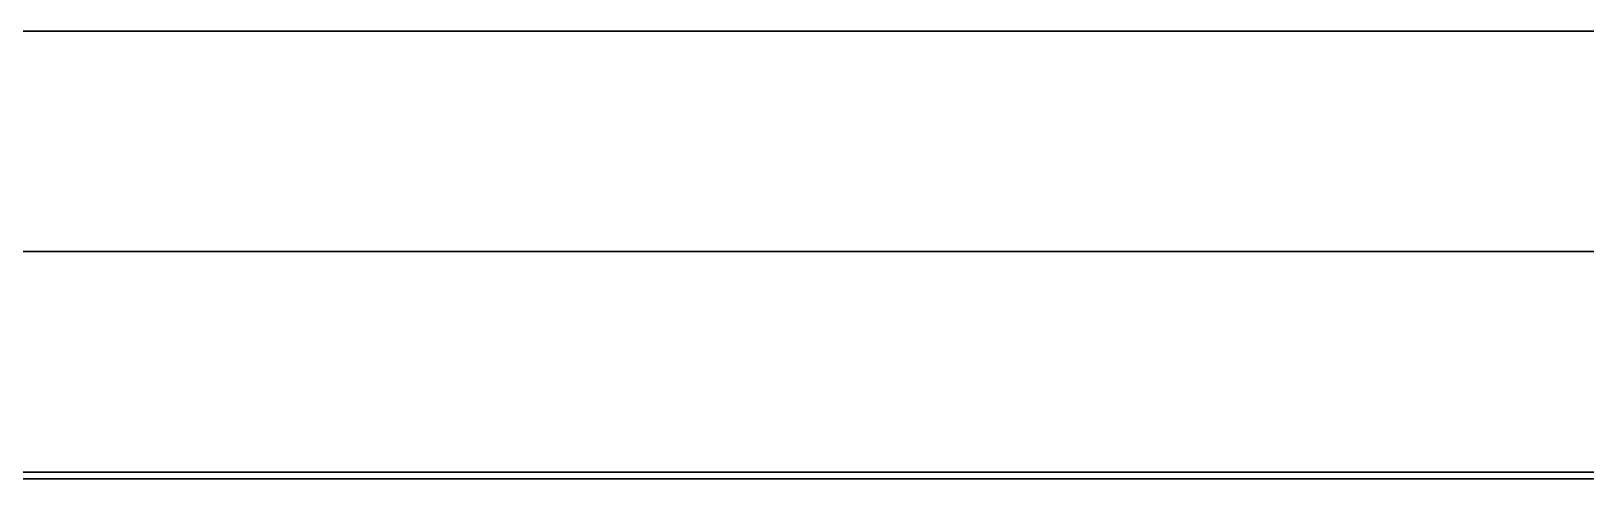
# Model space of a CAD drawing. Header units: inches. Extents: x 0 to 240, y -6 to 240.
# Drawn here: x 132.46 to 139.51, y -6.28 to -4.25 of the extents above; entities that cross this region are included whole.
import ezdxf

# ---------------------------------------------------------------- set-up
doc = ezdxf.new("R2010")
doc.units = ezdxf.units.IN
doc.header["$MEASUREMENT"] = 0
doc.layers.add('MODEL$frame-a', color=252, linetype='Continuous', true_color=0x696969)
doc.layers.add('MODEL$perf-pan', color=7, linetype='Continuous', true_color=0x646464)

msp = doc.modelspace()

# ---------------------------------------------------------------- linework, layer by layer
at = {"layer": 'MODEL$frame-a'}
for points in [[(80, -4.25, 576), (160, -4.25, 576)], [(160, -4.25, 432), (80, -4.25, 432)], [(80, -4.25, 432), (160, -4.25, 432)], [(160, -4.25, 288), (80, -4.25, 288)], [(80, -4.25, 288), (160, -4.25, 288)], [(160, -4.25, 144), (80, -4.25, 144)], [(82, -4.25, 434), (158, -4.25, 434)], [(158, -4.25, 574), (82, -4.25, 574)], [(82, -4.25, 290), (158, -4.25, 290)], [(158, -4.25, 430), (82, -4.25, 430)], [(82, -4.25, 146), (158, -4.25, 146)], [(158, -4.25, 286), (82, -4.25, 286)], [(80, -5.25, 576), (160, -5.25, 576)], [(160, -5.25, 432), (80, -5.25, 432)], [(80, -5.25, 432), (160, -5.25, 432)], [(160, -5.25, 288), (80, -5.25, 288)], [(80, -5.25, 288), (160, -5.25, 288)], [(160, -5.25, 144), (80, -5.25, 144)], [(82, -5.25, 434), (158, -5.25, 434)], [(158, -5.25, 574), (82, -5.25, 574)], [(82, -5.25, 290), (158, -5.25, 290)], [(158, -5.25, 430), (82, -5.25, 430)], [(82, -5.25, 146), (158, -5.25, 146)], [(158, -5.25, 286), (82, -5.25, 286)], [(80, -6.25, 576), (160, -6.25, 576)], [(160, -6.25, 432), (80, -6.25, 432)], [(80, -6.25, 432), (160, -6.25, 432)], [(160, -6.25, 288), (80, -6.25, 288)], [(80, -6.25, 288), (160, -6.25, 288)], [(160, -6.25, 144), (80, -6.25, 144)], [(82, -6.25, 434), (158, -6.25, 434)], [(158, -6.25, 574), (82, -6.25, 574)], [(82, -6.25, 290), (158, -6.25, 290)], [(158, -6.25, 430), (82, -6.25, 430)], [(82, -6.25, 146), (158, -6.25, 146)], [(158, -6.25, 286), (82, -6.25, 286)]]:
    msp.add_open_spline(points, degree=1, dxfattribs=at)
at = {"layer": 'MODEL$perf-pan'}
for p, q in [((80.5, -6.2812, 432.5), (159.5, -6.2812, 432.5)), ((159.5, -6.2812, 575.5), (80.5, -6.2812, 575.5)), ((80.5, -6.2812, 288.5), (159.5, -6.2812, 288.5)), ((159.5, -6.2812, 431.5), (80.5, -6.2812, 431.5)), ((80.5, -6.2812, 144.5), (159.5, -6.2812, 144.5)), ((159.5, -6.2812, 287.5), (80.5, -6.2812, 287.5)), ((128.2259, -6.2812, 216), (132.5584, -6.2812, 216)), ((135.1544, -6.2812, 216), (139.4937, -6.2812, 216)), ((135.3837, -6.2812, 360), (139.2023, -6.2812, 360)), ((135.8047, -6.2812, 504), (138.8295, -6.2812, 504))]:
    msp.add_line(p, q, dxfattribs=at)
for points in [[(132.5061, -6.2812, 319.2204), (130.3923, -6.2812, 320.4408)], [(132.6726, -6.2812, 307.3165), (130.3923, -6.2812, 308.6331)], [(132.5132, -6.2812, 295.2245), (130.3923, -6.2812, 296.449)], [(130.3923, -6.2812, 315.5592), (132.5061, -6.2812, 316.7796)], [(130.3923, -6.2812, 303.3669), (132.6726, -6.2812, 304.6835)], [(130.3923, -6.2812, 291.551), (132.5132, -6.2812, 292.7755)], [(132.6153, -6.2812, 163.2834), (130.3923, -6.2812, 164.5668)], [(132.8124, -6.2812, 151.3972), (130.3923, -6.2812, 152.7944)], [(130.3923, -6.2812, 159.4332), (132.6153, -6.2812, 160.7166)], [(130.3923, -6.2812, 147.2056), (132.8124, -6.2812, 148.6028)], [(131.5548, -6.2812, 154.6712), (133.8564, -6.2812, 153.3423)], [(133.8564, -6.2812, 158.6577), (131.5548, -6.2812, 157.3288)], [(131.6237, -6.2812, 310.711), (133.8564, -6.2812, 309.4219)], [(133.8564, -6.2812, 314.5781), (131.6237, -6.2812, 313.289)], [(131.6318, -6.2812, 298.7156), (133.8564, -6.2812, 297.4312)], [(133.8564, -6.2812, 302.5688), (131.6318, -6.2812, 301.2844)], [(131.7014, -6.2812, 514.7558), (133.8564, -6.2812, 513.5117)], [(133.8564, -6.2812, 518.4883), (131.7014, -6.2812, 517.2442)], [(131.737, -6.2812, 166.7764), (133.8564, -6.2812, 165.5528)], [(133.8564, -6.2812, 170.4472), (131.737, -6.2812, 169.2236)], [(131.7849, -6.2812, 526.804), (133.8564, -6.2812, 525.608)], [(133.8564, -6.2812, 530.392), (131.7849, -6.2812, 529.196)], [(131.7947, -6.2812, 322.8097), (133.8564, -6.2812, 321.6193)], [(133.8564, -6.2812, 326.3807), (131.7947, -6.2812, 325.1903)], [(131.8263, -6.2812, 562.8279), (133.8564, -6.2812, 561.6558)], [(133.8564, -6.2812, 566.3442), (131.8263, -6.2812, 565.1721)], [(131.8352, -6.2812, 538.833), (133.8564, -6.2812, 537.6661)], [(133.8564, -6.2812, 542.3339), (131.8352, -6.2812, 541.167)], [(131.8489, -6.2812, 550.841), (133.8564, -6.2812, 549.682)], [(133.8564, -6.2812, 554.318), (131.8489, -6.2812, 553.159)], [(131.9081, -6.2812, 502.8752), (133.8564, -6.2812, 501.7503)], [(133.8564, -6.2812, 506.2497), (131.9081, -6.2812, 505.1248)], [(131.9423, -6.2812, 178.8949), (133.8564, -6.2812, 177.7898)], [(133.8564, -6.2812, 182.2102), (131.9423, -6.2812, 181.1051)], [(131.9697, -6.2812, 334.9107), (133.8564, -6.2812, 333.8214)], [(133.8564, -6.2812, 338.1786), (131.9697, -6.2812, 337.0893)], [(132.0492, -6.2812, 274.9566), (133.8564, -6.2812, 273.9132)], [(133.8564, -6.2812, 278.0868), (132.0492, -6.2812, 277.0434)], [(132.1383, -6.2812, 491.0081), (133.8564, -6.2812, 490.0161)], [(133.8564, -6.2812, 493.9839), (132.1383, -6.2812, 492.9919)], [(132.1477, -6.2812, 191.0135), (133.8564, -6.2812, 190.0269)], [(133.8564, -6.2812, 193.9731), (132.1477, -6.2812, 192.9865)], [(132.148, -6.2812, 347.0136), (133.8564, -6.2812, 346.0273)], [(133.8564, -6.2812, 349.9727), (132.148, -6.2812, 348.9864)], [(132.2546, -6.2812, 263.0752), (133.8564, -6.2812, 262.1504)], [(133.8564, -6.2812, 265.8496), (132.2546, -6.2812, 264.9248)], [(132.3291, -6.2812, 359.1182), (133.8564, -6.2812, 358.2364)], [(133.8564, -6.2812, 361.7636), (132.3291, -6.2812, 360.8818)], [(132.353, -6.2812, 203.132), (133.8564, -6.2812, 202.264)], [(133.8564, -6.2812, 205.736), (132.353, -6.2812, 204.868)], [(132.3686, -6.2812, 479.141), (133.8564, -6.2812, 478.282)], [(133.8564, -6.2812, 481.718), (132.3686, -6.2812, 480.859)], [(132.3749, -6.2812, 419.1447), (133.8564, -6.2812, 418.2893)], [(133.8564, -6.2812, 421.7107), (132.3749, -6.2812, 420.8553)], [(132.46, -6.2812, 251.1938), (133.8564, -6.2812, 250.3876)], [(132.46, -6.2812, 252.8062), (132.46, -6.2812, 251.1938)], [(133.8564, -6.2812, 253.6124), (132.46, -6.2812, 252.8062)], [(132.5061, -6.2812, 316.7796), (132.5061, -6.2812, 319.2204)], [(132.5126, -6.2812, 371.2241), (133.8564, -6.2812, 370.4482)], [(132.5126, -6.2812, 372.7759), (132.5126, -6.2812, 371.2241)], [(133.8564, -6.2812, 373.5518), (132.5126, -6.2812, 372.7759)], [(132.5132, -6.2812, 292.7755), (132.5132, -6.2812, 295.2245)], [(132.5584, -6.2812, 215.2506), (133.8564, -6.2812, 214.5012)], [(132.5584, -6.2812, 216.7494), (132.5584, -6.2812, 215.2506)], [(133.8564, -6.2812, 217.4988), (132.5584, -6.2812, 216.7494)], [(132.5638, -6.2812, 407.2537), (133.8564, -6.2812, 406.5075)], [(132.5638, -6.2812, 408.7463), (132.5638, -6.2812, 407.2537)], [(133.8564, -6.2812, 409.4925), (132.5638, -6.2812, 408.7463)], [(132.5763, -6.2812, 443.2609), (133.8564, -6.2812, 442.5218)], [(132.5763, -6.2812, 444.7391), (132.5763, -6.2812, 443.2609)], [(133.8564, -6.2812, 445.4782), (132.5763, -6.2812, 444.7391)], [(132.5988, -6.2812, 467.2739), (133.8564, -6.2812, 466.5479)], [(132.5988, -6.2812, 468.7261), (132.5988, -6.2812, 467.2739)], [(133.8564, -6.2812, 469.4521), (132.5988, -6.2812, 468.7261)], [(132.6153, -6.2812, 160.7166), (132.6153, -6.2812, 163.2834)], [(132.6654, -6.2812, 239.3124), (133.8564, -6.2812, 238.6248)], [(132.6654, -6.2812, 240.6876), (132.6654, -6.2812, 239.3124)], [(133.8564, -6.2812, 241.3752), (132.6654, -6.2812, 240.6876)], [(132.6726, -6.2812, 304.6835), (132.6726, -6.2812, 307.3165)], [(132.6981, -6.2812, 383.3313), (133.8564, -6.2812, 382.6625)], [(132.6981, -6.2812, 384.6687), (132.6981, -6.2812, 383.3313)], [(133.8564, -6.2812, 385.3375), (132.6981, -6.2812, 384.6687)], [(132.7521, -6.2812, 395.3624), (133.8564, -6.2812, 394.7248)], [(132.7521, -6.2812, 396.6376), (132.7521, -6.2812, 395.3624)], [(133.8564, -6.2812, 397.2752), (132.7521, -6.2812, 396.6376)], [(132.7638, -6.2812, 227.3692), (133.8564, -6.2812, 226.7383)], [(132.7638, -6.2812, 228.6308), (132.7638, -6.2812, 227.3692)], [(133.8564, -6.2812, 229.2617), (132.7638, -6.2812, 228.6308)], [(132.8066, -6.2812, 455.3939), (133.8564, -6.2812, 454.7878)], [(132.8066, -6.2812, 456.6061), (132.8066, -6.2812, 455.3939)], [(133.8564, -6.2812, 457.2122), (132.8066, -6.2812, 456.6061)], [(132.8124, -6.2812, 148.6028), (132.8124, -6.2812, 151.3972)], [(135.8866, -6.2812, 565.1721), (133.8564, -6.2812, 566.3442)], [(135.8639, -6.2812, 553.159), (133.8564, -6.2812, 554.318)], [(135.8776, -6.2812, 541.167), (133.8564, -6.2812, 542.3339)], [(135.928, -6.2812, 529.196), (133.8564, -6.2812, 530.392)], [(136.0114, -6.2812, 517.2442), (133.8564, -6.2812, 518.4883)], [(135.8047, -6.2812, 505.1248), (133.8564, -6.2812, 506.2497)], [(135.5745, -6.2812, 492.9919), (133.8564, -6.2812, 493.9839)], [(135.3442, -6.2812, 480.859), (133.8564, -6.2812, 481.718)], [(135.114, -6.2812, 468.7261), (133.8564, -6.2812, 469.4521)], [(134.9062, -6.2812, 456.6061), (133.8564, -6.2812, 457.2122)], [(135.1365, -6.2812, 444.7391), (133.8564, -6.2812, 445.4782)], [(133.8564, -6.2812, 561.6558), (135.8866, -6.2812, 562.8279)], [(133.8564, -6.2812, 549.682), (135.8639, -6.2812, 550.841)], [(133.8564, -6.2812, 537.6661), (135.8776, -6.2812, 538.833)], [(133.8564, -6.2812, 525.608), (135.928, -6.2812, 526.804)], [(133.8564, -6.2812, 513.5117), (136.0114, -6.2812, 514.7558)], [(133.8564, -6.2812, 501.7503), (135.8047, -6.2812, 502.8752)], [(133.8564, -6.2812, 490.0161), (135.5745, -6.2812, 491.0081)], [(133.8564, -6.2812, 478.282), (135.3442, -6.2812, 479.141)], [(133.8564, -6.2812, 466.5479), (135.114, -6.2812, 467.2739)], [(133.8564, -6.2812, 454.7878), (134.9062, -6.2812, 455.3939)], [(133.8564, -6.2812, 442.5218), (135.1365, -6.2812, 443.2609)], [(135.3379, -6.2812, 420.8553), (133.8564, -6.2812, 421.7107)], [(135.149, -6.2812, 408.7463), (133.8564, -6.2812, 409.4925)], [(134.9607, -6.2812, 396.6376), (133.8564, -6.2812, 397.2752)], [(135.0147, -6.2812, 384.6687), (133.8564, -6.2812, 385.3375)], [(135.2003, -6.2812, 372.7759), (133.8564, -6.2812, 373.5518)], [(135.3837, -6.2812, 360.8818), (133.8564, -6.2812, 361.7636)], [(135.5648, -6.2812, 348.9864), (133.8564, -6.2812, 349.9727)], [(135.7431, -6.2812, 337.0893), (133.8564, -6.2812, 338.1786)], [(135.9181, -6.2812, 325.1903), (133.8564, -6.2812, 326.3807)], [(136.0891, -6.2812, 313.289), (133.8564, -6.2812, 314.5781)], [(136.081, -6.2812, 301.2844), (133.8564, -6.2812, 302.5688)], [(133.8564, -6.2812, 418.2893), (135.3379, -6.2812, 419.1447)], [(133.8564, -6.2812, 406.5075), (135.149, -6.2812, 407.2537)], [(133.8564, -6.2812, 394.7248), (134.9607, -6.2812, 395.3624)], [(133.8564, -6.2812, 382.6625), (135.0147, -6.2812, 383.3313)], [(133.8564, -6.2812, 370.4482), (135.2003, -6.2812, 371.2241)], [(133.8564, -6.2812, 358.2364), (135.3837, -6.2812, 359.1182)], [(133.8564, -6.2812, 346.0273), (135.5648, -6.2812, 347.0136)], [(133.8564, -6.2812, 333.8214), (135.7431, -6.2812, 334.9107)], [(133.8564, -6.2812, 321.6193), (135.9181, -6.2812, 322.8097)], [(133.8564, -6.2812, 309.4219), (136.0891, -6.2812, 310.711)], [(133.8564, -6.2812, 297.4312), (136.081, -6.2812, 298.7156)], [(135.6636, -6.2812, 277.0434), (133.8564, -6.2812, 278.0868)], [(135.4582, -6.2812, 264.9248), (133.8564, -6.2812, 265.8496)], [(135.2528, -6.2812, 252.8062), (133.8564, -6.2812, 253.6124)], [(135.0474, -6.2812, 240.6876), (133.8564, -6.2812, 241.3752)], [(134.9491, -6.2812, 228.6308), (133.8564, -6.2812, 229.2617)], [(135.1544, -6.2812, 216.7494), (133.8564, -6.2812, 217.4988)], [(135.3598, -6.2812, 204.868), (133.8564, -6.2812, 205.736)], [(135.5652, -6.2812, 192.9865), (133.8564, -6.2812, 193.9731)], [(135.7705, -6.2812, 181.1051), (133.8564, -6.2812, 182.2102)], [(135.9758, -6.2812, 169.2236), (133.8564, -6.2812, 170.4472)], [(136.158, -6.2812, 157.3288), (133.8564, -6.2812, 158.6577)], [(133.8564, -6.2812, 273.9132), (135.6636, -6.2812, 274.9566)], [(133.8564, -6.2812, 262.1504), (135.4582, -6.2812, 263.0752)], [(133.8564, -6.2812, 250.3876), (135.2528, -6.2812, 251.1938)], [(133.8564, -6.2812, 238.6248), (135.0474, -6.2812, 239.3124)], [(133.8564, -6.2812, 226.7383), (134.9491, -6.2812, 227.3692)], [(133.8564, -6.2812, 214.5012), (135.1544, -6.2812, 215.2506)], [(133.8564, -6.2812, 202.264), (135.3598, -6.2812, 203.132)], [(133.8564, -6.2812, 190.0269), (135.5652, -6.2812, 191.0135)], [(133.8564, -6.2812, 177.7898), (135.7705, -6.2812, 178.8949)], [(133.8564, -6.2812, 165.5528), (135.9758, -6.2812, 166.7764)], [(133.8564, -6.2812, 153.3423), (136.158, -6.2812, 154.6712)], [(134.9062, -6.2812, 455.3939), (134.9062, -6.2812, 456.6061)], [(134.9491, -6.2812, 227.3692), (134.9491, -6.2812, 228.6308)], [(134.9607, -6.2812, 395.3624), (134.9607, -6.2812, 396.6376)], [(134.9655, -6.2812, 148.6403), (137.3205, -6.2812, 147.2807)], [(134.9655, -6.2812, 151.3597), (134.9655, -6.2812, 148.6403)], [(137.3205, -6.2812, 152.7193), (134.9655, -6.2812, 151.3597)], [(134.9912, -6.2812, 304.6552), (137.3205, -6.2812, 303.3104)], [(134.9912, -6.2812, 307.3448), (134.9912, -6.2812, 304.6552)], [(137.3205, -6.2812, 308.6896), (134.9912, -6.2812, 307.3448)], [(135.0147, -6.2812, 383.3313), (135.0147, -6.2812, 384.6687)], [(135.0474, -6.2812, 239.3124), (135.0474, -6.2812, 240.6876)], [(135.114, -6.2812, 467.2739), (135.114, -6.2812, 468.7261)], [(135.1365, -6.2812, 443.2609), (135.1365, -6.2812, 444.7391)], [(135.1373, -6.2812, 160.7395), (137.3205, -6.2812, 159.4791)], [(135.1373, -6.2812, 163.2605), (135.1373, -6.2812, 160.7395)], [(137.3205, -6.2812, 164.5209), (135.1373, -6.2812, 163.2605)], [(135.1396, -6.2812, 316.7408), (137.3205, -6.2812, 315.4817)], [(135.1396, -6.2812, 319.2592), (135.1396, -6.2812, 316.7408)], [(137.3205, -6.2812, 320.5183), (135.1396, -6.2812, 319.2592)], [(135.1488, -6.2812, 520.7462), (137.3205, -6.2812, 519.4924)], [(135.1488, -6.2812, 523.2538), (135.1488, -6.2812, 520.7462)], [(137.3205, -6.2812, 524.5076), (135.1488, -6.2812, 523.2538)], [(135.149, -6.2812, 407.2537), (135.149, -6.2812, 408.7463)], [(135.1544, -6.2812, 215.2506), (135.1544, -6.2812, 216.7494)], [(135.198, -6.2812, 292.7745), (137.3205, -6.2812, 291.5491)], [(135.198, -6.2812, 295.2255), (135.198, -6.2812, 292.7745)], [(137.3205, -6.2812, 296.4509), (135.198, -6.2812, 295.2255)], [(135.2003, -6.2812, 371.2241), (135.2003, -6.2812, 372.7759)], [(135.2017, -6.2812, 568.7767), (137.3205, -6.2812, 567.5535)], [(135.2017, -6.2812, 571.2233), (135.2017, -6.2812, 568.7767)], [(137.3205, -6.2812, 572.4465), (135.2017, -6.2812, 571.2233)], [(135.2135, -6.2812, 532.7835), (137.3205, -6.2812, 531.567)], [(135.2135, -6.2812, 535.2165), (135.2135, -6.2812, 532.7835)], [(137.3205, -6.2812, 536.433), (135.2135, -6.2812, 535.2165)], [(135.2398, -6.2812, 556.7987), (137.3205, -6.2812, 555.5974)], [(135.2398, -6.2812, 559.2013), (135.2398, -6.2812, 556.7987)], [(137.3205, -6.2812, 560.4026), (135.2398, -6.2812, 559.2013)], [(135.2443, -6.2812, 544.8013), (137.3205, -6.2812, 543.6026)], [(135.2443, -6.2812, 547.1987), (135.2443, -6.2812, 544.8013)], [(137.3205, -6.2812, 548.3974), (135.2443, -6.2812, 547.1987)], [(135.2528, -6.2812, 251.1938), (135.2528, -6.2812, 252.8062)], [(135.2532, -6.2812, 508.8065), (137.3205, -6.2812, 507.6129)], [(135.2532, -6.2812, 511.1935), (135.2532, -6.2812, 508.8065)], [(137.3205, -6.2812, 512.3871), (135.2532, -6.2812, 511.1935)], [(135.3128, -6.2812, 172.8409), (137.3205, -6.2812, 171.6817)], [(135.3128, -6.2812, 175.1591), (135.3128, -6.2812, 172.8409)], [(137.3205, -6.2812, 176.3183), (135.3128, -6.2812, 175.1591)], [(135.3144, -6.2812, 328.8418), (137.3205, -6.2812, 327.6835)], [(135.3144, -6.2812, 331.1582), (135.3144, -6.2812, 328.8418)], [(137.3205, -6.2812, 332.3165), (135.3144, -6.2812, 331.1582)], [(135.3379, -6.2812, 419.1447), (135.3379, -6.2812, 420.8553)], [(135.3442, -6.2812, 479.141), (135.3442, -6.2812, 480.859)], [(135.3598, -6.2812, 203.132), (135.3598, -6.2812, 204.868)], [(135.3837, -6.2812, 359.1182), (135.3837, -6.2812, 360.8818)], [(135.4092, -6.2812, 280.8965), (137.3205, -6.2812, 279.793)], [(135.4092, -6.2812, 283.1035), (135.4092, -6.2812, 280.8965)], [(137.3205, -6.2812, 284.207), (135.4092, -6.2812, 283.1035)], [(135.4582, -6.2812, 263.0752), (135.4582, -6.2812, 264.9248)], [(135.4836, -6.2812, 496.9394), (137.3205, -6.2812, 495.8789)], [(135.4836, -6.2812, 499.0606), (135.4836, -6.2812, 496.9394)], [(137.3205, -6.2812, 500.1211), (135.4836, -6.2812, 499.0606)], [(135.4927, -6.2812, 340.9447), (137.3205, -6.2812, 339.8894)], [(135.4927, -6.2812, 343.0553), (135.4927, -6.2812, 340.9447)], [(137.3205, -6.2812, 344.1106), (135.4927, -6.2812, 343.0553)], [(135.5126, -6.2812, 184.9562), (137.3205, -6.2812, 183.9124)], [(135.5126, -6.2812, 187.0438), (135.5126, -6.2812, 184.9562)], [(137.3205, -6.2812, 188.0876), (135.5126, -6.2812, 187.0438)], [(135.5648, -6.2812, 347.0136), (135.5648, -6.2812, 348.9864)], [(135.5652, -6.2812, 191.0135), (135.5652, -6.2812, 192.9865)], [(135.5745, -6.2812, 491.0081), (135.5745, -6.2812, 492.9919)], [(135.6145, -6.2812, 269.015), (137.3205, -6.2812, 268.0301)], [(135.6145, -6.2812, 270.985), (135.6145, -6.2812, 269.015)], [(137.3205, -6.2812, 271.9699), (135.6145, -6.2812, 270.985)], [(135.6636, -6.2812, 274.9566), (135.6636, -6.2812, 277.0434)], [(135.6738, -6.2812, 353.0493), (137.3205, -6.2812, 352.0986)], [(135.6738, -6.2812, 354.9507), (135.6738, -6.2812, 353.0493)], [(137.3205, -6.2812, 355.9014), (135.6738, -6.2812, 354.9507)], [(135.714, -6.2812, 485.0725), (137.3205, -6.2812, 484.1449)], [(135.714, -6.2812, 486.9275), (135.714, -6.2812, 485.0725)], [(137.3205, -6.2812, 487.8551), (135.714, -6.2812, 486.9275)], [(135.7173, -6.2812, 197.0744), (137.3205, -6.2812, 196.1488)], [(135.7173, -6.2812, 198.9256), (135.7173, -6.2812, 197.0744)], [(137.3205, -6.2812, 199.8512), (135.7173, -6.2812, 198.9256)], [(135.7431, -6.2812, 334.9107), (135.7431, -6.2812, 337.0893)], [(135.7684, -6.2812, 425.1039), (137.3205, -6.2812, 424.2078)], [(135.7684, -6.2812, 426.8961), (135.7684, -6.2812, 425.1039)], [(137.3205, -6.2812, 427.7922), (135.7684, -6.2812, 426.8961)], [(135.7705, -6.2812, 178.8949), (135.7705, -6.2812, 181.1051)], [(135.8047, -6.2812, 502.8752), (135.8047, -6.2812, 505.1248)], [(135.8198, -6.2812, 257.1336), (137.3205, -6.2812, 256.2671)], [(135.8198, -6.2812, 258.8664), (135.8198, -6.2812, 257.1336)], [(137.3205, -6.2812, 259.7329), (135.8198, -6.2812, 258.8664)], [(135.8574, -6.2812, 365.1553), (137.3205, -6.2812, 364.3106)], [(135.8574, -6.2812, 366.8447), (135.8574, -6.2812, 365.1553)], [(137.3205, -6.2812, 367.6894), (135.8574, -6.2812, 366.8447)], [(135.8639, -6.2812, 550.841), (135.8639, -6.2812, 553.159)], [(135.8776, -6.2812, 538.833), (135.8776, -6.2812, 541.167)], [(135.8866, -6.2812, 562.8279), (135.8866, -6.2812, 565.1721)], [(135.9181, -6.2812, 322.8097), (135.9181, -6.2812, 325.1903)], [(135.9223, -6.2812, 209.1927), (137.3205, -6.2812, 208.3854)], [(135.9223, -6.2812, 210.8073), (135.9223, -6.2812, 209.1927)], [(137.3205, -6.2812, 211.6146), (135.9223, -6.2812, 210.8073)], [(135.928, -6.2812, 526.804), (135.928, -6.2812, 529.196)], [(135.9283, -6.2812, 437.1962), (137.3205, -6.2812, 436.3925)], [(135.9283, -6.2812, 438.8038), (135.9283, -6.2812, 437.1962)], [(137.3205, -6.2812, 439.6075), (135.9283, -6.2812, 438.8038)], [(135.9444, -6.2812, 473.2055), (137.3205, -6.2812, 472.411)], [(135.9444, -6.2812, 474.7945), (135.9444, -6.2812, 473.2055)], [(137.3205, -6.2812, 475.589), (135.9444, -6.2812, 474.7945)], [(135.9577, -6.2812, 413.2132), (137.3205, -6.2812, 412.4264)], [(135.9577, -6.2812, 414.7868), (135.9577, -6.2812, 413.2132)], [(137.3205, -6.2812, 415.5736), (135.9577, -6.2812, 414.7868)], [(135.9758, -6.2812, 166.7764), (135.9758, -6.2812, 169.2236)], [(136.0114, -6.2812, 514.7558), (136.0114, -6.2812, 517.2442)], [(136.025, -6.2812, 245.2521), (137.3205, -6.2812, 244.5041)], [(136.025, -6.2812, 246.7479), (136.025, -6.2812, 245.2521)], [(137.3205, -6.2812, 247.4959), (136.025, -6.2812, 246.7479)], [(136.0432, -6.2812, 377.2625), (137.3205, -6.2812, 376.525)], [(136.0432, -6.2812, 378.7375), (136.0432, -6.2812, 377.2625)], [(137.3205, -6.2812, 379.475), (136.0432, -6.2812, 378.7375)], [(136.081, -6.2812, 298.7156), (136.081, -6.2812, 301.2844)], [(136.0891, -6.2812, 310.711), (136.0891, -6.2812, 313.289)], [(136.1273, -6.2812, 221.3111), (137.3205, -6.2812, 220.6223)], [(136.1273, -6.2812, 222.6889), (136.1273, -6.2812, 221.3111)], [(137.3205, -6.2812, 223.3777), (136.1273, -6.2812, 222.6889)], [(136.1467, -6.2812, 401.3223), (137.3205, -6.2812, 400.6446)], [(136.1467, -6.2812, 402.6777), (136.1467, -6.2812, 401.3223)], [(137.3205, -6.2812, 403.3554), (136.1467, -6.2812, 402.6777)], [(136.158, -6.2812, 154.6712), (136.158, -6.2812, 157.3288)], [(136.1588, -6.2812, 449.3293), (137.3205, -6.2812, 448.6586)], [(136.1588, -6.2812, 450.6707), (136.1588, -6.2812, 449.3293)], [(137.3205, -6.2812, 451.3414), (136.1588, -6.2812, 450.6707)], [(136.1748, -6.2812, 461.3385), (137.3205, -6.2812, 460.677)], [(136.1748, -6.2812, 462.6615), (136.1748, -6.2812, 461.3385)], [(137.3205, -6.2812, 463.323), (136.1748, -6.2812, 462.6615)], [(136.2302, -6.2812, 233.3705), (137.3205, -6.2812, 232.7411)], [(136.2302, -6.2812, 234.6295), (136.2302, -6.2812, 233.3705)], [(137.3205, -6.2812, 235.2589), (136.2302, -6.2812, 234.6295)], [(136.2305, -6.2812, 389.3707), (137.3205, -6.2812, 388.7413)], [(136.2305, -6.2812, 390.6293), (136.2305, -6.2812, 389.3707)], [(137.3205, -6.2812, 391.2587), (136.2305, -6.2812, 390.6293)], [(139.4393, -6.2812, 571.2233), (137.3205, -6.2812, 572.4465)], [(139.4012, -6.2812, 559.2013), (137.3205, -6.2812, 560.4026)], [(139.3967, -6.2812, 547.1987), (137.3205, -6.2812, 548.3974)], [(139.4275, -6.2812, 535.2165), (137.3205, -6.2812, 536.433)], [(139.4922, -6.2812, 523.2538), (137.3205, -6.2812, 524.5076)], [(139.3878, -6.2812, 511.1935), (137.3205, -6.2812, 512.3871)], [(139.1574, -6.2812, 499.0606), (137.3205, -6.2812, 500.1211)], [(138.9271, -6.2812, 486.9275), (137.3205, -6.2812, 487.8551)], [(138.6967, -6.2812, 474.7945), (137.3205, -6.2812, 475.589)], [(138.4663, -6.2812, 462.6615), (137.3205, -6.2812, 463.323)], [(138.4822, -6.2812, 450.6707), (137.3205, -6.2812, 451.3414)], [(138.7127, -6.2812, 438.8038), (137.3205, -6.2812, 439.6075)], [(137.3205, -6.2812, 567.5535), (139.4393, -6.2812, 568.7767)], [(137.3205, -6.2812, 555.5974), (139.4012, -6.2812, 556.7987)], [(137.3205, -6.2812, 543.6026), (139.3967, -6.2812, 544.8013)], [(137.3205, -6.2812, 531.567), (139.4275, -6.2812, 532.7835)], [(137.3205, -6.2812, 519.4924), (139.4922, -6.2812, 520.7462)], [(137.3205, -6.2812, 507.6129), (139.3878, -6.2812, 508.8065)], [(137.3205, -6.2812, 495.8789), (139.1574, -6.2812, 496.9394)], [(137.3205, -6.2812, 484.1449), (138.9271, -6.2812, 485.0725)], [(137.3205, -6.2812, 472.411), (138.6967, -6.2812, 473.2055)], [(137.3205, -6.2812, 460.677), (138.4663, -6.2812, 461.3385)], [(137.3205, -6.2812, 448.6586), (138.4822, -6.2812, 449.3293)], [(137.3205, -6.2812, 436.3925), (138.7127, -6.2812, 437.1962)], [(138.8726, -6.2812, 426.8961), (137.3205, -6.2812, 427.7922)], [(138.6833, -6.2812, 414.7868), (137.3205, -6.2812, 415.5736)], [(138.4943, -6.2812, 402.6777), (137.3205, -6.2812, 403.3554)], [(138.4105, -6.2812, 390.6293), (137.3205, -6.2812, 391.2587)], [(138.5979, -6.2812, 378.7375), (137.3205, -6.2812, 379.475)], [(138.7836, -6.2812, 366.8447), (137.3205, -6.2812, 367.6894)], [(138.9672, -6.2812, 354.9507), (137.3205, -6.2812, 355.9014)], [(139.1483, -6.2812, 343.0553), (137.3205, -6.2812, 344.1106)], [(139.3266, -6.2812, 331.1582), (137.3205, -6.2812, 332.3165)], [(139.5014, -6.2812, 319.2592), (137.3205, -6.2812, 320.5183)], [(139.6498, -6.2812, 307.3448), (137.3205, -6.2812, 308.6896)], [(139.4431, -6.2812, 295.2255), (137.3205, -6.2812, 296.4509)], [(137.3205, -6.2812, 424.2078), (138.8726, -6.2812, 425.1039)], [(137.3205, -6.2812, 412.4264), (138.6833, -6.2812, 413.2132)], [(137.3205, -6.2812, 400.6446), (138.4943, -6.2812, 401.3223)], [(137.3205, -6.2812, 388.7413), (138.4105, -6.2812, 389.3707)], [(137.3205, -6.2812, 376.525), (138.5979, -6.2812, 377.2625)], [(137.3205, -6.2812, 364.3106), (138.7836, -6.2812, 365.1553)], [(137.3205, -6.2812, 352.0986), (138.9672, -6.2812, 353.0493)], [(137.3205, -6.2812, 339.8894), (139.1483, -6.2812, 340.9447)], [(137.3205, -6.2812, 327.6835), (139.3266, -6.2812, 328.8418)], [(137.3205, -6.2812, 315.4817), (139.5014, -6.2812, 316.7408)], [(137.3205, -6.2812, 303.3104), (139.6498, -6.2812, 304.6552)], [(137.3205, -6.2812, 291.5491), (139.4431, -6.2812, 292.7745)], [(139.2318, -6.2812, 283.1035), (137.3205, -6.2812, 284.207)], [(139.0265, -6.2812, 270.985), (137.3205, -6.2812, 271.9699)], [(138.8212, -6.2812, 258.8664), (137.3205, -6.2812, 259.7329)], [(138.616, -6.2812, 246.7479), (137.3205, -6.2812, 247.4959)], [(138.4108, -6.2812, 234.6295), (137.3205, -6.2812, 235.2589)], [(138.5137, -6.2812, 222.6889), (137.3205, -6.2812, 223.3777)], [(138.7188, -6.2812, 210.8073), (137.3205, -6.2812, 211.6146)], [(138.9237, -6.2812, 198.9256), (137.3205, -6.2812, 199.8512)], [(139.1284, -6.2812, 187.0438), (137.3205, -6.2812, 188.0876)], [(139.3282, -6.2812, 175.1591), (137.3205, -6.2812, 176.3183)], [(139.5037, -6.2812, 163.2605), (137.3205, -6.2812, 164.5209)], [(139.6755, -6.2812, 151.3597), (137.3205, -6.2812, 152.7193)], [(137.3205, -6.2812, 279.793), (139.2318, -6.2812, 280.8965)], [(137.3205, -6.2812, 268.0301), (139.0265, -6.2812, 269.015)], [(137.3205, -6.2812, 256.2671), (138.8212, -6.2812, 257.1336)], [(137.3205, -6.2812, 244.5041), (138.616, -6.2812, 245.2521)], [(137.3205, -6.2812, 232.7411), (138.4108, -6.2812, 233.3705)], [(137.3205, -6.2812, 220.6223), (138.5137, -6.2812, 221.3111)], [(137.3205, -6.2812, 208.3854), (138.7188, -6.2812, 209.1927)], [(137.3205, -6.2812, 196.1488), (138.9237, -6.2812, 197.0744)], [(137.3205, -6.2812, 183.9124), (139.1284, -6.2812, 184.9562)], [(137.3205, -6.2812, 171.6817), (139.3282, -6.2812, 172.8409)], [(137.3205, -6.2812, 159.4791), (139.5037, -6.2812, 160.7395)], [(137.3205, -6.2812, 147.2807), (139.6755, -6.2812, 148.6403)], [(138.4105, -6.2812, 389.3707), (138.4105, -6.2812, 390.6293)], [(138.4108, -6.2812, 233.3705), (138.4108, -6.2812, 234.6295)], [(138.4663, -6.2812, 461.3385), (138.4663, -6.2812, 462.6615)], [(138.4822, -6.2812, 449.3293), (138.4822, -6.2812, 450.6707)], [(138.4845, -6.2812, 310.672), (140.7846, -6.2812, 309.344)], [(138.4845, -6.2812, 313.328), (138.4845, -6.2812, 310.672)], [(140.7846, -6.2812, 314.656), (138.4845, -6.2812, 313.328)], [(138.4943, -6.2812, 401.3223), (138.4943, -6.2812, 402.6777)], [(138.5137, -6.2812, 221.3111), (138.5137, -6.2812, 222.6889)], [(138.548, -6.2812, 154.7087), (140.7846, -6.2812, 153.4174)], [(138.548, -6.2812, 157.2913), (138.548, -6.2812, 154.7087)], [(140.7846, -6.2812, 158.5826), (138.548, -6.2812, 157.2913)], [(138.5563, -6.2812, 298.7135), (140.7846, -6.2812, 297.427)], [(138.5563, -6.2812, 301.2865), (138.5563, -6.2812, 298.7135)], [(140.7846, -6.2812, 302.573), (138.5563, -6.2812, 301.2865)], [(138.5853, -6.2812, 526.7302), (140.7846, -6.2812, 525.4604)], [(138.5853, -6.2812, 529.2698), (138.5853, -6.2812, 526.7302)], [(140.7846, -6.2812, 530.5396), (138.5853, -6.2812, 529.2698)], [(138.5979, -6.2812, 377.2625), (138.5979, -6.2812, 378.7375)], [(138.599, -6.2812, 514.7381), (140.7846, -6.2812, 513.4763)], [(138.599, -6.2812, 517.2619), (138.599, -6.2812, 514.7381)], [(140.7846, -6.2812, 518.5237), (138.599, -6.2812, 517.2619)], [(138.616, -6.2812, 245.2521), (138.616, -6.2812, 246.7479)], [(138.6231, -6.2812, 562.7521), (140.7846, -6.2812, 561.5041)], [(138.6231, -6.2812, 565.2479), (138.6231, -6.2812, 562.7521)], [(140.7846, -6.2812, 566.4959), (138.6231, -6.2812, 565.2479)], [(138.6314, -6.2812, 538.7569), (140.7846, -6.2812, 537.5137)], [(138.6314, -6.2812, 541.2431), (138.6314, -6.2812, 538.7569)], [(140.7846, -6.2812, 542.4863), (138.6314, -6.2812, 541.2431)], [(138.644, -6.2812, 550.7641), (140.7846, -6.2812, 549.5282)], [(138.644, -6.2812, 553.2359), (138.644, -6.2812, 550.7641)], [(140.7846, -6.2812, 554.4718), (138.644, -6.2812, 553.2359)], [(138.6591, -6.2812, 322.7728), (140.7846, -6.2812, 321.5457)], [(138.6591, -6.2812, 325.2272), (138.6591, -6.2812, 322.7728)], [(140.7846, -6.2812, 326.4543), (138.6591, -6.2812, 325.2272)], [(138.6833, -6.2812, 413.2132), (138.6833, -6.2812, 414.7868)], [(138.6967, -6.2812, 473.2055), (138.6967, -6.2812, 474.7945)], [(138.7127, -6.2812, 437.1962), (138.7127, -6.2812, 438.8038)], [(138.7188, -6.2812, 209.1927), (138.7188, -6.2812, 210.8073)], [(138.7199, -6.2812, 166.8079), (140.7846, -6.2812, 165.6158)], [(138.7199, -6.2812, 169.1921), (138.7199, -6.2812, 166.8079)], [(140.7846, -6.2812, 170.3842), (138.7199, -6.2812, 169.1921)], [(138.7836, -6.2812, 365.1553), (138.7836, -6.2812, 366.8447)], [(138.8212, -6.2812, 257.1336), (138.8212, -6.2812, 258.8664)], [(138.8295, -6.2812, 502.8712), (140.7846, -6.2812, 501.7424)], [(138.8295, -6.2812, 505.1288), (138.8295, -6.2812, 502.8712)], [(140.7846, -6.2812, 506.2576), (138.8295, -6.2812, 505.1288)], [(138.8374, -6.2812, 334.8758), (140.7846, -6.2812, 333.7515)], [(138.8374, -6.2812, 337.1242), (138.8374, -6.2812, 334.8758)], [(140.7846, -6.2812, 338.2485), (138.8374, -6.2812, 337.1242)], [(138.8726, -6.2812, 425.1039), (138.8726, -6.2812, 426.8961)], [(138.8954, -6.2812, 178.9093), (140.7846, -6.2812, 177.8186)], [(138.8954, -6.2812, 181.0907), (138.8954, -6.2812, 178.9093)], [(140.7846, -6.2812, 182.1814), (138.8954, -6.2812, 181.0907)], [(138.9237, -6.2812, 197.0744), (138.9237, -6.2812, 198.9256)], [(138.9271, -6.2812, 485.0725), (138.9271, -6.2812, 486.9275)], [(138.9672, -6.2812, 353.0493), (138.9672, -6.2812, 354.9507)], [(138.9732, -6.2812, 274.9542), (140.7846, -6.2812, 273.9084)], [(138.9732, -6.2812, 277.0458), (138.9732, -6.2812, 274.9542)], [(140.7846, -6.2812, 278.0916), (138.9732, -6.2812, 277.0458)], [(139.0186, -6.2812, 346.9804), (140.7846, -6.2812, 345.9608)], [(139.0186, -6.2812, 349.0196), (139.0186, -6.2812, 346.9804)], [(140.7846, -6.2812, 350.0392), (139.0186, -6.2812, 349.0196)], [(139.0265, -6.2812, 269.015), (139.0265, -6.2812, 270.985)], [(139.0599, -6.2812, 491.0043), (140.7846, -6.2812, 490.0085)], [(139.0599, -6.2812, 492.9957), (139.0599, -6.2812, 491.0043)], [(140.7846, -6.2812, 493.9915), (139.0599, -6.2812, 492.9957)], [(139.0872, -6.2812, 191.02), (140.7846, -6.2812, 190.04)], [(139.0872, -6.2812, 192.98), (139.0872, -6.2812, 191.02)], [(140.7846, -6.2812, 193.96), (139.0872, -6.2812, 192.98)], [(139.1284, -6.2812, 184.9562), (139.1284, -6.2812, 187.0438)], [(139.1483, -6.2812, 340.9447), (139.1483, -6.2812, 343.0553)], [(139.1574, -6.2812, 496.9394), (139.1574, -6.2812, 499.0606)], [(139.1783, -6.2812, 263.0726), (140.7846, -6.2812, 262.1452)], [(139.1783, -6.2812, 264.9274), (139.1783, -6.2812, 263.0726)], [(140.7846, -6.2812, 265.8548), (139.1783, -6.2812, 264.9274)], [(139.2023, -6.2812, 359.0865), (140.7846, -6.2812, 358.1729)], [(139.2023, -6.2812, 360.9135), (139.2023, -6.2812, 359.0865)], [(140.7846, -6.2812, 361.8271), (139.2023, -6.2812, 360.9135)], [(139.2318, -6.2812, 280.8965), (139.2318, -6.2812, 283.1035)], [(139.2897, -6.2812, 203.1369), (140.7846, -6.2812, 202.2738)], [(139.2897, -6.2812, 204.8631), (139.2897, -6.2812, 203.1369)], [(140.7846, -6.2812, 205.7262), (139.2897, -6.2812, 204.8631)], [(139.2904, -6.2812, 479.1373), (140.7846, -6.2812, 478.2747)], [(139.2904, -6.2812, 480.8627), (139.2904, -6.2812, 479.1373)], [(140.7846, -6.2812, 481.7253), (139.2904, -6.2812, 480.8627)], [(139.3266, -6.2812, 328.8418), (139.3266, -6.2812, 331.1582)], [(139.3282, -6.2812, 172.8409), (139.3282, -6.2812, 175.1591)], [(139.3512, -6.2812, 419.1724), (140.7846, -6.2812, 418.3449)], [(139.3512, -6.2812, 420.8276), (139.3512, -6.2812, 419.1724)], [(140.7846, -6.2812, 421.6551), (139.3512, -6.2812, 420.8276)], [(139.3833, -6.2812, 251.1909), (140.7846, -6.2812, 250.3819)], [(139.3833, -6.2812, 252.8091), (139.3833, -6.2812, 251.1909)], [(140.7846, -6.2812, 253.6181), (139.3833, -6.2812, 252.8091)], [(139.3878, -6.2812, 508.8065), (139.3878, -6.2812, 511.1935)], [(139.3882, -6.2812, 371.1938), (140.7846, -6.2812, 370.3876)], [(139.3882, -6.2812, 372.8062), (139.3882, -6.2812, 371.1938)], [(140.7846, -6.2812, 373.6124), (139.3882, -6.2812, 372.8062)], [(139.3967, -6.2812, 544.8013), (139.3967, -6.2812, 547.1987)], [(139.4012, -6.2812, 556.7987), (139.4012, -6.2812, 559.2013)], [(139.4275, -6.2812, 532.7835), (139.4275, -6.2812, 535.2165)], [(139.4393, -6.2812, 568.7767), (139.4393, -6.2812, 571.2233)], [(139.4431, -6.2812, 292.7745), (139.4431, -6.2812, 295.2255)], [(139.4922, -6.2812, 520.7462), (139.4922, -6.2812, 523.2538)], [(139.4937, -6.2812, 215.2547), (140.7846, -6.2812, 214.5093)], [(139.4937, -6.2812, 216.7453), (139.4937, -6.2812, 215.2547)], [(140.7846, -6.2812, 217.4907), (139.4937, -6.2812, 216.7453)], [(139.5014, -6.2812, 316.7408), (139.5014, -6.2812, 319.2592)], [(139.5037, -6.2812, 160.7395), (139.5037, -6.2812, 163.2605)]]:
    msp.add_open_spline(points, degree=1, dxfattribs=at)

doc.saveas('drawing.dxf')
